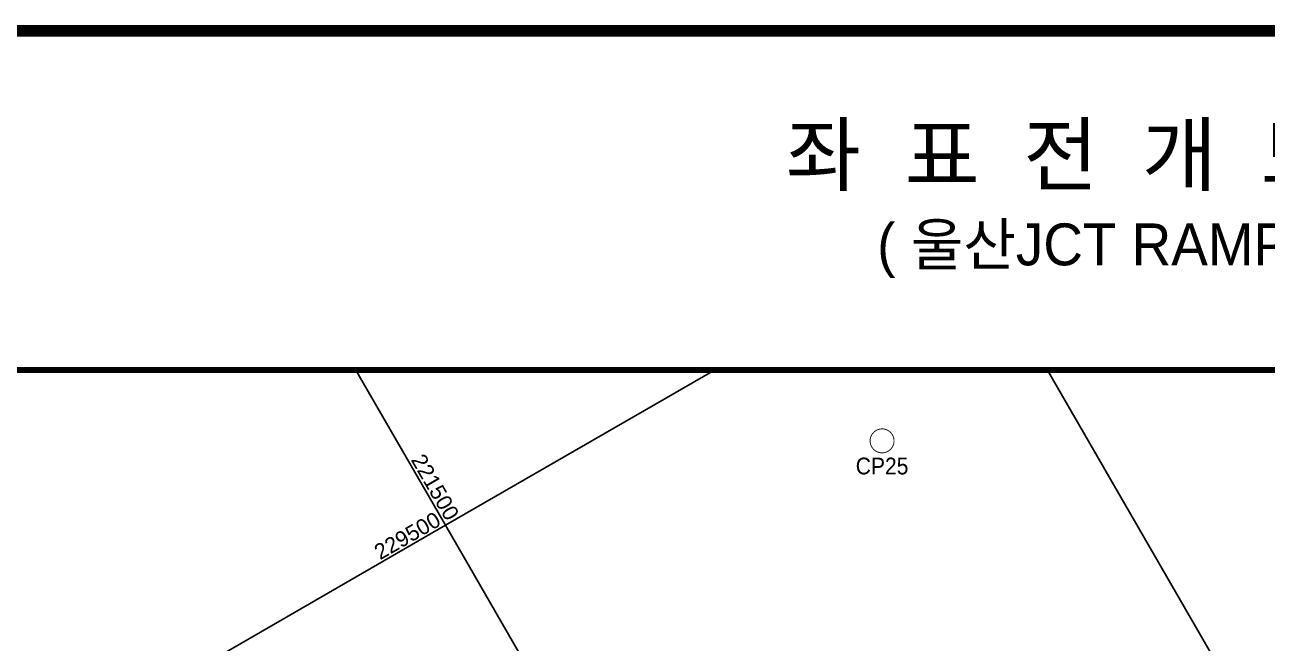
# Model space of a CAD drawing. Extents: x 231382 to 232223, y 224653 to 225247.
# Drawn here: x 231617 to 231824.4, y 225124.3 to 225227.6 of the extents above; entities that cross this region are included whole.
import ezdxf
from ezdxf.enums import TextEntityAlignment as Align

# ---------------------------------------------------------------- set-up
doc = ezdxf.new("R2010")
doc.units = 0
doc.header["$LTSCALE"] = 10
doc.header["$MEASUREMENT"] = 0
doc.layers.get('0').update_dxf_attribs({"linetype": 'CONTINUOUS'})
for name, color, linetype in [('CV-GRID-BORD', 4, 'CONTINUOUS'), ('CV-GRID-LINE', 1, 'CONTINUOUS'), ('CV-GRID-TEXT', 4, 'CONTINUOUS'), ('CV-SURV-SYMB', 3, 'CONTINUOUS'), ('CV-SURV-TEXT', 3, 'CONTINUOUS'), ('CX-BORD', 3, 'CONTINUOUS'), ('CX-BORD-LIN1', 4, 'CONTINUOUS'), ('CX-BORD-LIN2', 3, 'CONTINUOUS'), ('CX-BORD-TEX2', 7, 'CONTINUOUS'), ('CX-BORD-TEX3', 6, 'CONTINUOUS')]:
    doc.layers.add(name, color=color, linetype=linetype)
doc.styles.add('GTXT', font='Dotum.ttf')
doc.styles.get("Standard").update_dxf_attribs({"font": 'Dotum.ttf'})
doc.styles.add('TB_TEXT', font='Dotum.ttf')
doc.styles.add('TB_WBTXT', font='Dotum.ttf')
doc.styles.add('TB_WMTXT', font='Dotum.ttf')

# ---------------------------------------------------------------- blocks, each defined once
blk = doc.blocks.new('CXBLKA1-KHCA1')
at = {"layer": 'CX-BORD-LIN1', "const_width": 2}
blk.add_lwpolyline([(796, -2.273736754432321e-12), (0, 0), (0, 553.9999999999995), (795.9999999999995, 553.9999999999995)], close=True, dxfattribs=at)
at = {"layer": 'CX-BORD-LIN1', "style": 'TB_TEXT'}
for tag, height, p in [('TR_RNUM4', 3, (285.105116618196, 26.63656332936284)), ('TR_RDAT4', 3.5, (317.5, 26.99999999999994)), ('TR_DGN4', 3.5, (459.1184542177598, 26.99999999999993)), ('TR_CHK4', 3.5, (499.1184542177598, 26.99999999999993)), ('TR_APP4', 3.5, (539.1184542177598, 27.00000000000016)), ('TR_RNUM3', 3, (285.105116618196, 20.63656332936395)), ('TR_RDAT3', 3.5, (317.5, 21.00000000000105)), ('TR_DGN3', 3.5, (459.1184542177598, 21.00000000000104)), ('TR_CHK3', 3.5, (499.1184542177598, 21.00000000000104)), ('TR_APP3', 3.5, (539.1184542177598, 21.00000000000126)), ('TR_RDAT2', 3.5, (317.5, 15.00000000000105)), ('TR_DGN2', 3.5, (459.1184542177598, 15.00000000000104)), ('TR_CHK2', 3.5, (499.1184542177598, 15.00000000000104)), ('TR_APP2', 3.5, (539.1184542177598, 15.00000000000126)), ('TR_RNUM2', 3, (285.105116618196, 14.63656332936395)), ('TR_RDAT1', 3.5, (317.5, 8.999999999999943)), ('TR_DGN1', 3.5, (459.1184542177598, 8.999999999999929)), ('TR_CHK1', 3.5, (499.1184542177598, 8.999999999999929)), ('TR_APP1', 3.5, (539.1184542177598, 9.000000000000156)), ('TR_RNUM1', 3, (285.105116618196, 8.636563329362843))]:
    blk.add_attdef(tag, text='', height=height, dxfattribs=at).set_placement(p, align=Align.MIDDLE_CENTER)
for tag, p in [('TR_RCON4', (342.3033138082337, 26.99999999999994)), ('TR_RCON3', (342.3033138082337, 21.00000000000105)), ('TR_RCON2', (342.3033138082337, 15.00000000000105)), ('TR_RCON1', (342.3033138082337, 8.999999999999943))]:
    blk.add_attdef(tag, text='', height=3.5, dxfattribs=at).set_placement(p, align=Align.MIDDLE_LEFT)
at = {"layer": 'CX-BORD-LIN2', "style": 'TB_TEXT'}
blk.add_attdef('TD_VERSION', text='', height=3, rotation=90, dxfattribs=at).set_placement((800.499999405456, 48.01489921212271), align=Align.MIDDLE_CENTER)
at = {"layer": 'CX-BORD-TEX2', "style": 'TB_WMTXT'}
for tag, height, p in [('TB_CNAME', 5, (15.34476638720071, 531.8324131479244)), ('TB_CSCOP', 4, (16.63456755316156, 523.8324131479244))]:
    blk.add_attdef(tag, text='', height=height, dxfattribs=at).set_placement(p, align=Align.BOTTOM_LEFT)
at = {"layer": 'CX-BORD-TEX2', "style": 'TB_WBTXT'}
for tag, height, p in [('TB_MTITIL', 10, (398, 533.326413560618)), ('TB_STITL', 7, (398, 518.326413560618))]:
    blk.add_attdef(tag, text='', height=height, dxfattribs=at).set_placement(p, align=Align.MIDDLE_CENTER)
at = {"layer": 'CX-BORD-TEX3', "style": 'TB_TEXT'}
for tag, height, p in [('TD_DCOMP', 4.5, (217.5, 24.99999999999931)), ('TD_CSECT', 4.5, (611, 24.99999999999896)), ('TD_DNAME_TOP', 4.5, (755, 24.99999999999912)), ('TD_DNAME_MAIN', 4.5, (755, 19.00715491911868)), ('TD_CCOMP', 4.5, (217.5, 14.99999999999931)), ('TD_HSCAL', 4.5, (626.6991483434026, 15.23515171695612)), ('TD_VSCAL', 4.5, (655.7793615572627, 15.23515171695612)), ('TD_DNAME_BOT', 3, (755, 13.65422715006187)), ('TD_CNAME', 4.5, (65, 5.752181573154171)), ('TD_FIELD', 4.5, (182.5, 5.52709622435755)), ('TD_CSTEP', 4.5, (253.2440000000001, 5.527096224357066)), ('TD_DWGCODE', 4.5, (641, 5.385823260720159)), ('TD_DWGNO', 4.5, (755, 5.385823260720144))]:
    blk.add_attdef(tag, text='', height=height, dxfattribs=at).set_placement(p, align=Align.MIDDLE_CENTER)
at = {"layer": 'CX-BORD-TEX3', "style": 'TB_TEXT', "width": 0.9}
blk.add_attdef('TD_CDIST', text='', height=4.5, dxfattribs=at).set_placement((656, 24.99999999999902), align=Align.MIDDLE_CENTER)
blk = doc.blocks.new('CVSVCPM')
at = {"const_width": 0.15}
blk.add_lwpolyline([(0, 2, -1), (0, -2, -1), (0, 2)], format="xyb", dxfattribs=at)
at = {"style": 'GTXT', "flags": 1}
blk.add_attdef('NO', text='', height=2.5, dxfattribs=at).set_placement((0, 4.760439115567124), align=Align.MIDDLE)

msp = doc.modelspace()

# ---------------------------------------------------------------- linework, layer by layer
at = {"layer": 'CV-GRID-BORD', "const_width": 1.000000000000005}
msp.add_lwpolyline([(231596.2827199817, 225016.4566896524), (232014.097303451, 225016.4567191314), (232014.097292624, 225169.9105613494), (231596.2827091547, 225169.9105318704)], close=True, dxfattribs=at)
at = {"layer": 'CV-GRID-LINE', "linetype": 'Continuous'}
for p, q in [((231687.2059641502, 225143.9711839248), (231672.2298690973, 225169.9105372289)), ((231687.2059641502, 225143.9711839248), (231672.2298690973, 225169.9105372289)), ((231687.2059641502, 225143.9711839248), (231732.1342419883, 225169.9105414554)), ((231687.2059641502, 225143.9711839248), (231732.1342419883, 225169.9105414554)), ((231687.2059641502, 225143.9711839248), (231732.1342419883, 225169.9105414554)), ((231823.8085071111, 225107.3686531844), (231787.6999229352, 225169.9105453759)), ((231823.8085071111, 225107.3686531844), (231787.6999229352, 225169.9105453759)), ((231823.8085071111, 225107.3686531844), (231787.6999229352, 225169.9105453759)), ((231600.6034272995, 225093.9711778146), (231687.2059641502, 225143.9711839248)), ((231600.6034272995, 225093.9711778146), (231687.2059641502, 225143.9711839248)), ((231737.2059702604, 225057.3686470742), (231687.2059641502, 225143.9711839248)), ((231737.2059702604, 225057.3686470742), (231687.2059641502, 225143.9711839248)), ((231737.2059702604, 225057.3686470742), (231687.2059641502, 225143.9711839248))]:
    msp.add_line(p, q, dxfattribs=at)

# ---------------------------------------------------------------- block references
at = {"layer": 'CV-SURV-SYMB'}
for rotation in [180.0000040429183, 90.00000404250149]:
    msp.add_blockref('CVSVCPM', (231760.0886977892, 225158.0785896858), dxfattribs=dict(at, rotation=rotation))
at = {"layer": 'CX-BORD'}
ref = msp.add_blockref('CXBLKA1-KHCA1', (231407.1899968918, 224672.5695312426), dxfattribs=at)
ref.add_attrib('TB_MTITIL', '좌  표  전  개  도  ( 8 )', dxfattribs={"layer": 'CX-BORD-TEX2', "height": 10, "style": 'TB_WBTXT'}).set_placement((231805.1899968918, 225205.8959448032), align=Align.MIDDLE_CENTER)
ref.add_attrib('TB_STITL', '( 울산JCT RAMP-H, I )', dxfattribs={"layer": 'CX-BORD-TEX2', "height": 7, "style": 'TB_WBTXT'}).set_placement((231805.1899968918, 225190.8959448032), align=Align.MIDDLE_CENTER)

# ---------------------------------------------------------------- texts
at = {"layer": 'CV-GRID-TEXT'}
for s, rotation, width, p, p2 in [('221500', 300.0000040424636, 0.9496198943420884, (231681.3523735399, 225154.9098985187), (231687.3523742731, 225144.5175940967)), ('221500', 300.0000040424636, 0.9496198943420884, (231681.3523735399, 225154.9098985187), (231687.3523742731, 225144.5175940967)), ('221500', 300.0000040424636, 0.9496198943420884, (231681.3523735399, 225154.9098985187), (231687.3523742731, 225144.5175940967)), ('229500', 30.00000404258392, 0.9496198943432398, (231676.2672495563, 225138.1175933145), (231686.6595539783, 225144.1175940478)), ('229500', 30.00000404258392, 0.9496198943432398, (231676.2672495563, 225138.1175933145), (231686.6595539783, 225144.1175940478)), ('229500', 30.00000404258392, 0.9496198943432398, (231676.2672495563, 225138.1175933145), (231686.6595539783, 225144.1175940478))]:
    msp.add_text(s, height=2.600000000000012, rotation=rotation, dxfattribs=dict(at, width=width)).set_placement(p, p2, align=Align.FIT)
at = {"layer": 'CV-SURV-TEXT', "width": 0.8943188086033378}
msp.add_text('CP25', height=2.800000000000013, rotation=4.042804674805092e-06, dxfattribs=at).set_placement((231755.6886981843, 225152.4785893753), (231764.4886981843, 225152.4785899963), align=Align.FIT)

doc.saveas('drawing.dxf')
